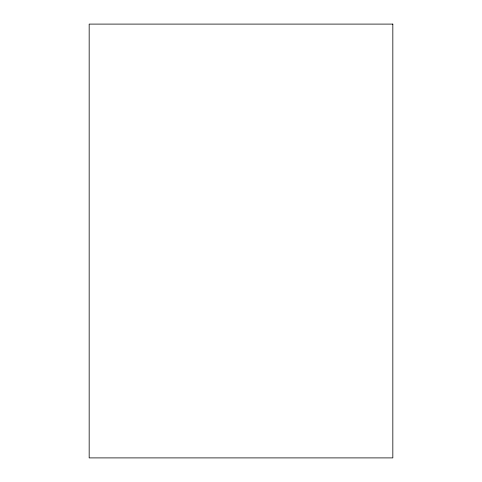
<?xml version="1.0" encoding="UTF-8"?>
<svg xmlns="http://www.w3.org/2000/svg" width="482" height="482" viewBox="0 0 482 482"><rect width="100%" height="100%" fill="white"/><g stroke="black" fill="none" stroke-linecap="round" stroke-linejoin="round"><path stroke-width="0.72" d="M392.83 24.1L89.17 24.1L89.17 457.9L392.83 457.9L392.83 24.1"/></g></svg>
